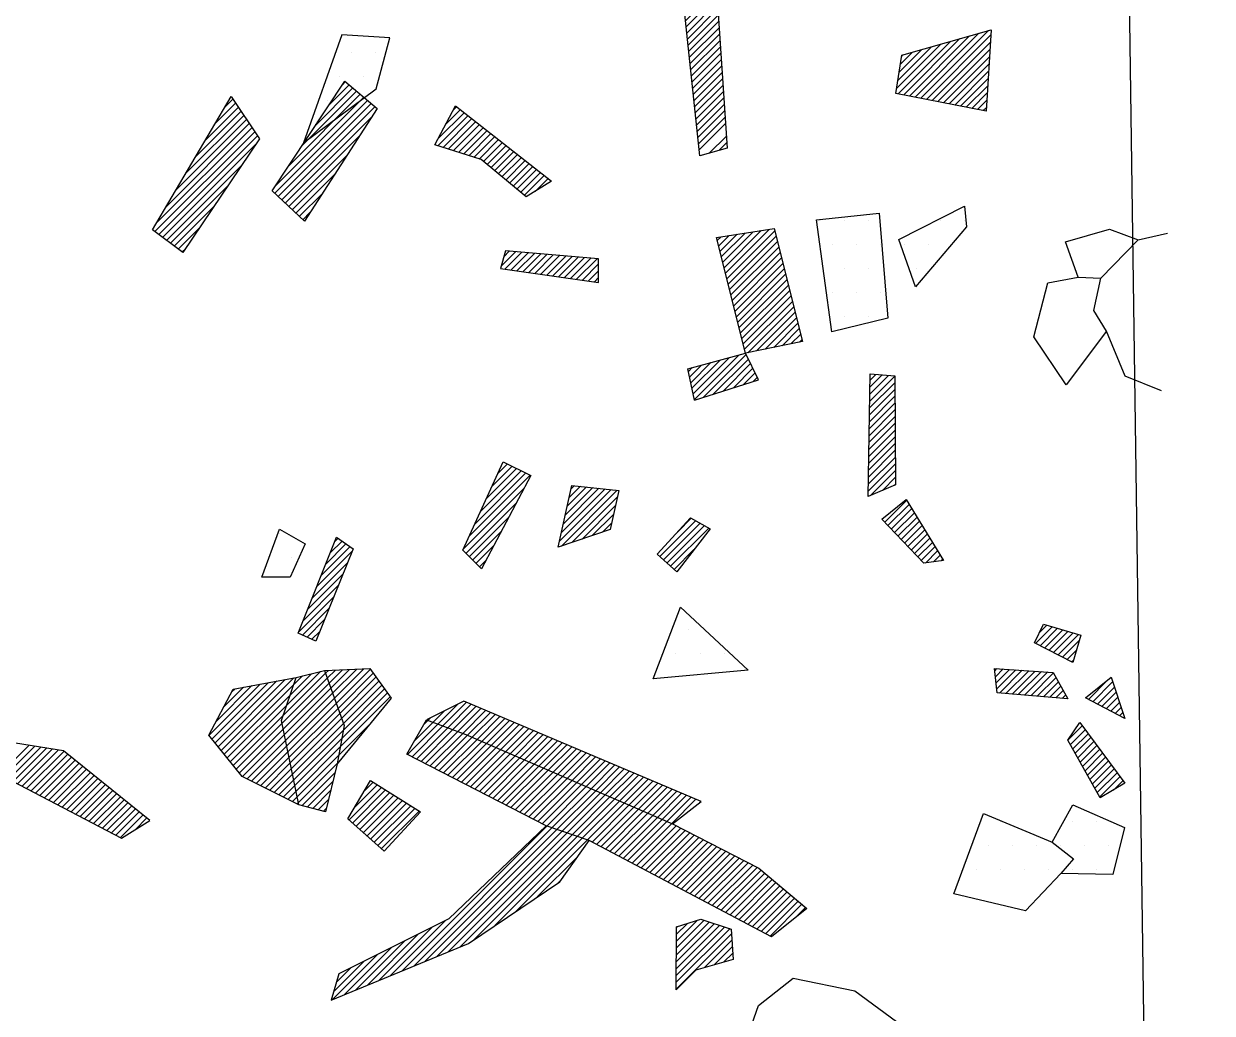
# Model space of a CAD drawing. Header units: metres. Extents: x -1.9 to -0.57, y -19.7 to -15.89.
# Drawn here: x -1.22 to -0.603, y -17.199 to -16.685 of the extents above; entities that cross this region are included whole.
import ezdxf

# ---------------------------------------------------------------- set-up
doc = ezdxf.new("R2010")
doc.units = ezdxf.units.M
doc.header["$LTSCALE"] = 25
doc.header["$MEASUREMENT"] = 0
doc.linetypes.add('STRICHPUNKTX2', pattern=[2, 1, -0.5, 0, -0.5])
doc.layers.get('0').update_dxf_attribs({"linetype": 'CONTINUOUS'})
for name, color, linetype in [('GRABUNGSGRENZE', 3, 'STRICHPUNKTX2'), ('KNOCHEN', 2, 'CONTINUOUS'), ('KNOCHENSCHRAFF', 2, 'CONTINUOUS'), ('STEINE', 4, 'CONTINUOUS'), ('STEINESCHRAFF', 4, 'CONTINUOUS')]:
    doc.layers.add(name, color=color, linetype=linetype)

# ---------------------------------------------------------------- blocks, each defined once
blk = doc.blocks.new('*X4')
at = {"color": 0}
for p, q in [((-102.359, -1717.745), (-94.838, -1710.224)), ((-101.757, -1717.496), (-94.575, -1710.314)), ((-101.155, -1717.247), (-94.311, -1710.404)), ((-100.552, -1716.999), (-94.048, -1710.494)), ((-99.95, -1716.75), (-93.785, -1710.584)), ((-99.348, -1716.501), (-93.521, -1710.674)), ((-98.609, -1716.116), (-93.258, -1710.764)), ((-97.519, -1715.379), (-92.994, -1710.855)), ((-96.428, -1714.642), (-92.731, -1710.945)), ((-95.338, -1713.905), (-93.215, -1711.782)), ((-94.247, -1713.168), (-94.106, -1713.027)), ((-102.962, -1717.993), (-100.096, -1715.128)), ((-88.109, -1717.636), (-85.851, -1715.379)), ((-88.108, -1716.928), (-86.385, -1715.206)), ((-88.108, -1717.282), (-86.118, -1715.292)), ((-88.107, -1716.22), (-87.002, -1715.115)), ((-88.107, -1716.574), (-86.652, -1715.119)), ((-88.107, -1715.866), (-87.521, -1715.281)), ((-104.166, -1718.491), (-101.507, -1715.832)), ((-103.564, -1718.242), (-100.802, -1715.48)), ((-88.11, -1718.698), (-85.236, -1715.824)), ((-88.109, -1717.99), (-85.584, -1715.465)), ((-88.109, -1718.344), (-85.317, -1715.551)), ((-88.106, -1715.512), (-88.04, -1715.446)), ((-105.371, -1718.988), (-102.917, -1716.535)), ((-104.768, -1718.74), (-102.212, -1716.183)), ((-86.64, -1717.582), (-85.215, -1716.156)), ((-86.144, -1717.439), (-85.194, -1716.489)), ((-105.973, -1719.237), (-103.622, -1716.886)), ((-85.647, -1717.296), (-85.172, -1716.821)), ((-105.924, -1718.835), (-104.327, -1717.238)), ((-105.774, -1718.331), (-105.032, -1717.589))]:
    blk.add_line(p, q, dxfattribs=at)
blk = doc.blocks.new('*X5')
at = {"color": 0}
for p, q in [((-123.322, -1707.595), (-121.752, -1706.025)), ((-123.045, -1707.672), (-121.447, -1706.073)), ((-122.808, -1707.788), (-121.141, -1706.121)), ((-122.576, -1707.91), (-120.835, -1706.169)), ((-122.344, -1708.031), (-120.53, -1706.217)), ((-122.112, -1708.152), (-120.224, -1706.265)), ((-121.879, -1708.274), (-119.932, -1706.326)), ((-121.647, -1708.395), (-119.737, -1706.484)), ((-121.415, -1708.516), (-119.541, -1706.642)), ((-121.183, -1708.637), (-119.346, -1706.8)), ((-120.951, -1708.759), (-119.15, -1706.958)), ((-120.718, -1708.88), (-118.955, -1707.116)), ((-120.486, -1709.001), (-118.759, -1707.275)), ((-120.254, -1709.123), (-118.564, -1707.433)), ((-120.022, -1709.244), (-118.368, -1707.591)), ((-119.789, -1709.365), (-118.173, -1707.749)), ((-119.557, -1709.487), (-117.977, -1707.907)), ((-119.325, -1709.608), (-117.782, -1708.065)), ((-119.093, -1709.729), (-117.586, -1708.223)), ((-118.86, -1709.851), (-117.391, -1708.381)), ((-118.628, -1709.972), (-117.195, -1708.539)), ((-118.396, -1710.093), (-117, -1708.697)), ((-118.164, -1710.215), (-116.804, -1708.855)), ((-117.932, -1710.336), (-116.609, -1709.013)), ((-117.699, -1710.457), (-116.413, -1709.171)), ((-117.467, -1710.579), (-116.218, -1709.33)), ((-117.235, -1710.7), (-116.022, -1709.488)), ((-117.003, -1710.821), (-115.827, -1709.646)), ((-116.223, -1710.395), (-115.632, -1709.804))]:
    blk.add_line(p, q, dxfattribs=at)
blk = doc.blocks.new('*X11')
at = {"color": 0}
for p, q in [((-106.333, -1696.616), (-105.277, -1695.56)), ((-106.098, -1696.028), (-105.484, -1695.414)), ((-105.863, -1695.439), (-105.691, -1695.267)), ((-106.803, -1697.793), (-104.956, -1695.946)), ((-106.568, -1697.205), (-105.07, -1695.707)), ((-107.038, -1698.382), (-105.197, -1696.541)), ((-107.273, -1698.97), (-105.438, -1697.136)), ((-107.508, -1699.559), (-105.68, -1697.73)), ((-107.743, -1700.148), (-105.921, -1698.325)), ((-107.544, -1700.302), (-106.162, -1698.92)), ((-107.3, -1700.411), (-106.403, -1699.515)), ((-107.055, -1700.52), (-106.644, -1700.109)), ((-108.553, -1704.493), (-106.342, -1702.282)), ((-108.369, -1703.955), (-106.608, -1702.194)), ((-108.185, -1703.418), (-107.073, -1702.306)), ((-106.342, -1702.282), (-106.194, -1702.134)), ((-106.249, -1702.542), (-105.825, -1702.118)), ((-106.156, -1702.803), (-105.456, -1702.103)), ((-106.063, -1703.064), (-105.086, -1702.087)), ((-105.971, -1703.325), (-104.717, -1702.071)), ((-105.878, -1703.586), (-104.348, -1702.056)), ((-105.785, -1703.846), (-104.019, -1702.08)), ((-105.692, -1704.107), (-103.87, -1702.285)), ((-112.4, -1705.512), (-109.733, -1702.845)), ((-112.242, -1705.708), (-109.299, -1702.764)), ((-112.085, -1705.903), (-108.864, -1702.683)), ((-112.031, -1704.789), (-110.168, -1702.926)), ((-111.927, -1706.099), (-108.43, -1702.602)), ((-111.769, -1706.294), (-107.995, -1702.521)), ((-111.627, -1704.031), (-110.602, -1703.007)), ((-111.611, -1706.49), (-108.001, -1702.88)), ((-108.604, -1704.898), (-106.249, -1702.542)), ((-108.543, -1705.19), (-106.156, -1702.803)), ((-108.001, -1702.88), (-107.539, -1702.418)), ((-105.599, -1704.368), (-103.72, -1702.489)), ((-105.507, -1704.629), (-103.571, -1702.693)), ((-105.414, -1704.889), (-103.422, -1702.897)), ((-111.453, -1706.686), (-108.185, -1703.418)), ((-111.223, -1703.274), (-111.037, -1703.088)), ((-108.482, -1705.483), (-106.063, -1703.064)), ((-108.422, -1705.776), (-105.971, -1703.325)), ((-108.361, -1706.068), (-105.878, -1703.586)), ((-105.576, -1706.113), (-102.973, -1703.51)), ((-105.498, -1705.681), (-103.123, -1703.305)), ((-105.42, -1705.25), (-103.272, -1703.101)), ((-111.295, -1706.881), (-108.369, -1703.955)), ((-108.3, -1706.361), (-105.785, -1703.846)), ((-108.239, -1706.654), (-105.692, -1704.107)), ((-100.753, -1704.825), (-100.16, -1704.232)), ((-100.496, -1704.922), (-99.455, -1703.881)), ((-100.239, -1705.018), (-99.012, -1703.791)), ((-99.982, -1705.115), (-98.764, -1703.896)), ((-99.726, -1705.212), (-98.515, -1704.001)), ((-99.469, -1705.308), (-98.267, -1704.106)), ((-99.212, -1705.405), (-98.018, -1704.211)), ((-111.137, -1707.077), (-108.553, -1704.493)), ((-108.178, -1706.946), (-105.599, -1704.368)), ((-108.117, -1707.239), (-105.507, -1704.629)), ((-101.72, -1705.792), (-100.753, -1704.825)), ((-101.246, -1704.964), (-101.01, -1704.728)), ((-101.01, -1704.728), (-100.866, -1704.584)), ((-98.959, -1705.505), (-97.77, -1704.316)), ((-98.712, -1705.612), (-97.521, -1704.421)), ((-98.465, -1705.719), (-97.273, -1704.526)), ((-98.218, -1705.826), (-97.024, -1704.631)), ((-97.972, -1705.932), (-96.776, -1704.737)), ((-97.725, -1706.039), (-96.527, -1704.842)), ((-110.979, -1707.272), (-108.604, -1704.898)), ((-110.821, -1707.468), (-108.543, -1705.19)), ((-110.655, -1707.655), (-108.482, -1705.483)), ((-108.056, -1707.532), (-105.414, -1704.889)), ((-107.995, -1707.824), (-105.42, -1705.25)), ((-105.654, -1706.544), (-104.054, -1704.944)), ((-102.075, -1706.5), (-100.496, -1704.922)), ((-101.842, -1706.621), (-100.239, -1705.018)), ((-101.608, -1706.741), (-99.982, -1705.115)), ((-101.375, -1706.861), (-99.726, -1705.212)), ((-101.142, -1706.981), (-99.469, -1705.308)), ((-100.909, -1707.102), (-99.212, -1705.405)), ((-97.478, -1706.146), (-96.279, -1704.947)), ((-97.231, -1706.253), (-96.03, -1705.052)), ((-96.984, -1706.36), (-95.782, -1705.157)), ((-96.738, -1706.466), (-95.533, -1705.262)), ((-96.491, -1706.573), (-95.285, -1705.367)), ((-96.244, -1706.68), (-95.036, -1705.472)), ((-110.419, -1707.773), (-108.422, -1705.776)), ((-110.184, -1707.891), (-108.361, -1706.068)), ((-107.934, -1708.117), (-105.498, -1705.681)), ((-107.873, -1708.41), (-105.576, -1706.113)), ((-100.675, -1707.222), (-98.959, -1705.505)), ((-100.442, -1707.342), (-98.712, -1705.612)), ((-100.209, -1707.462), (-98.465, -1705.719)), ((-99.975, -1707.583), (-98.218, -1705.826)), ((-99.742, -1707.703), (-97.972, -1705.932)), ((-99.509, -1707.823), (-97.725, -1706.039)), ((-95.997, -1706.787), (-94.788, -1705.577)), ((-95.751, -1706.893), (-94.539, -1705.682)), ((-95.504, -1707), (-94.291, -1705.787)), ((-95.257, -1707.107), (-94.042, -1705.892)), ((-95.01, -1707.214), (-93.794, -1705.997)), ((-94.763, -1707.32), (-93.545, -1706.102)), ((-109.948, -1708.01), (-108.3, -1706.361)), ((-109.713, -1708.128), (-108.239, -1706.654)), ((-107.812, -1708.702), (-105.654, -1706.544)), ((-99.276, -1707.943), (-97.478, -1706.146)), ((-99.042, -1708.064), (-97.231, -1706.253)), ((-98.809, -1708.184), (-96.984, -1706.36)), ((-98.576, -1708.304), (-96.738, -1706.466)), ((-98.342, -1708.424), (-96.491, -1706.573)), ((-98.109, -1708.545), (-96.244, -1706.68)), ((-94.517, -1707.427), (-93.297, -1706.207)), ((-94.27, -1707.534), (-93.048, -1706.312)), ((-94.023, -1707.641), (-92.8, -1706.418)), ((-93.776, -1707.747), (-92.551, -1706.523)), ((-93.529, -1707.854), (-92.303, -1706.628)), ((-93.283, -1707.961), (-92.054, -1706.733)), ((-109.477, -1708.246), (-108.178, -1706.946)), ((-109.242, -1708.364), (-108.117, -1707.239)), ((-107.752, -1708.995), (-105.732, -1706.976)), ((-105.732, -1706.976), (-105.695, -1706.939)), ((-97.876, -1708.665), (-95.997, -1706.787)), ((-97.642, -1708.785), (-95.751, -1706.893)), ((-97.409, -1708.906), (-95.504, -1707)), ((-97.176, -1709.026), (-95.257, -1707.107)), ((-96.943, -1709.146), (-95.01, -1707.214)), ((-96.709, -1709.266), (-94.763, -1707.32)), ((-93.036, -1708.068), (-91.806, -1706.838)), ((-92.789, -1708.175), (-91.557, -1706.943)), ((-92.542, -1708.281), (-91.309, -1707.048)), ((-92.295, -1708.388), (-91.06, -1707.153)), ((-92.049, -1708.495), (-90.812, -1707.258)), ((-109.006, -1708.482), (-108.056, -1707.532)), ((-108.771, -1708.6), (-107.995, -1707.824)), ((-107.568, -1709.165), (-105.847, -1707.444)), ((-107.288, -1709.238), (-105.962, -1707.913)), ((-104.319, -1708.391), (-103.867, -1707.939)), ((-96.476, -1709.387), (-94.517, -1707.427)), ((-96.243, -1709.507), (-94.27, -1707.534)), ((-96.009, -1709.627), (-94.023, -1707.641)), ((-95.776, -1709.747), (-93.776, -1707.747)), ((-95.543, -1709.868), (-93.529, -1707.854)), ((-95.31, -1709.988), (-93.283, -1707.961)), ((-91.802, -1708.602), (-90.563, -1707.363)), ((-91.555, -1708.708), (-90.315, -1707.468)), ((-91.308, -1708.815), (-90.066, -1707.573)), ((-91.062, -1708.922), (-89.818, -1707.678)), ((-90.815, -1709.029), (-89.57, -1707.783)), ((-90.568, -1709.135), (-89.321, -1707.888)), ((-108.535, -1708.718), (-107.934, -1708.117)), ((-108.3, -1708.836), (-107.873, -1708.41)), ((-107.007, -1709.311), (-106.078, -1708.382)), ((-105.116, -1709.895), (-103.433, -1708.212)), ((-104.929, -1710.062), (-103.216, -1708.349)), ((-104.831, -1709.256), (-103.65, -1708.075)), ((-104.743, -1710.229), (-102.999, -1708.485)), ((-95.076, -1710.108), (-93.036, -1708.068)), ((-94.838, -1710.224), (-92.789, -1708.175)), ((-94.575, -1710.314), (-92.542, -1708.281)), ((-94.311, -1710.404), (-92.295, -1708.388)), ((-94.048, -1710.494), (-92.049, -1708.495)), ((-90.321, -1709.242), (-89.073, -1707.994)), ((-90.074, -1709.349), (-88.824, -1708.099)), ((-89.828, -1709.456), (-88.576, -1708.204)), ((-89.581, -1709.562), (-88.327, -1708.309)), ((-89.334, -1709.669), (-88.079, -1708.414)), ((-89.087, -1709.776), (-87.83, -1708.519)), ((-108.064, -1708.954), (-107.812, -1708.702)), ((-107.829, -1709.072), (-107.752, -1708.995)), ((-106.727, -1709.384), (-106.193, -1708.851)), ((-104.556, -1710.396), (-102.782, -1708.622)), ((-104.369, -1710.562), (-102.565, -1708.758)), ((-104.183, -1710.729), (-102.348, -1708.895)), ((-103.996, -1710.896), (-102.131, -1709.031)), ((-103.809, -1711.063), (-101.914, -1709.168)), ((-93.785, -1710.584), (-91.802, -1708.602)), ((-93.521, -1710.674), (-91.555, -1708.708)), ((-93.258, -1710.764), (-91.308, -1708.815)), ((-92.994, -1710.855), (-91.062, -1708.922)), ((-92.731, -1710.945), (-90.815, -1709.029)), ((-92.488, -1711.056), (-90.568, -1709.135)), ((-88.84, -1709.883), (-87.582, -1708.624)), ((-88.594, -1709.989), (-87.333, -1708.729)), ((-88.347, -1710.096), (-87.085, -1708.834)), ((-86.904, -1709.007), (-86.836, -1708.939)), ((-106.446, -1709.457), (-106.308, -1709.319)), ((-103.623, -1711.23), (-101.697, -1709.304)), ((-103.436, -1711.397), (-101.48, -1709.441)), ((-92.257, -1711.178), (-90.321, -1709.242)), ((-92.026, -1711.3), (-90.074, -1709.349)), ((-91.794, -1711.422), (-89.828, -1709.456)), ((-91.563, -1711.544), (-89.581, -1709.562)), ((-91.332, -1711.667), (-89.334, -1709.669)), ((-91.1, -1711.789), (-89.087, -1709.776)), ((-90.869, -1711.911), (-88.84, -1709.883)), ((-90.638, -1712.033), (-88.594, -1709.989)), ((-90.406, -1712.156), (-88.347, -1710.096)), ((-90.175, -1712.278), (-88.111, -1710.214)), ((-89.943, -1712.4), (-87.877, -1710.334)), ((-89.712, -1712.522), (-87.643, -1710.454)), ((-89.481, -1712.644), (-87.41, -1710.573)), ((-89.249, -1712.767), (-87.176, -1710.693)), ((-89.018, -1712.889), (-86.942, -1710.813)), ((-88.787, -1713.011), (-86.709, -1710.933)), ((-88.555, -1713.133), (-86.475, -1711.053)), ((-88.324, -1713.256), (-86.241, -1711.173)), ((-88.093, -1713.378), (-86.007, -1711.292)), ((-87.861, -1713.5), (-85.774, -1711.412)), ((-87.63, -1713.622), (-85.54, -1711.532)), ((-87.399, -1713.744), (-85.306, -1711.652)), ((-87.167, -1713.867), (-85.073, -1711.772)), ((-86.936, -1713.989), (-84.839, -1711.892)), ((-86.705, -1714.111), (-84.605, -1712.011)), ((-86.473, -1714.233), (-84.372, -1712.131)), ((-86.242, -1714.355), (-84.138, -1712.251)), ((-86.011, -1714.478), (-83.904, -1712.371)), ((-85.779, -1714.6), (-83.697, -1712.518)), ((-85.548, -1714.722), (-83.505, -1712.679)), ((-85.317, -1714.844), (-83.312, -1712.84)), ((-85.085, -1714.967), (-83.12, -1713.001)), ((-84.854, -1715.089), (-82.928, -1713.163)), ((-84.623, -1715.211), (-82.736, -1713.324)), ((-84.391, -1715.333), (-82.543, -1713.485)), ((-84.16, -1715.455), (-82.351, -1713.646)), ((-83.929, -1715.578), (-82.159, -1713.808)), ((-83.697, -1715.7), (-81.966, -1713.969)), ((-83.466, -1715.822), (-81.774, -1714.13)), ((-83.235, -1715.944), (-81.582, -1714.291)), ((-81.926, -1714.99), (-81.39, -1714.453))]:
    blk.add_line(p, q, dxfattribs=at)
blk = doc.blocks.new('*X12')
at = {"color": 0}
for p, q in [((-98.571, -1694.511), (-95.938, -1691.878)), ((-98.274, -1693.86), (-96.174, -1691.76)), ((-97.976, -1693.209), (-96.409, -1691.642)), ((-97.679, -1692.558), (-96.645, -1691.524)), ((-97.381, -1691.907), (-96.88, -1691.406)), ((-98.869, -1695.162), (-95.703, -1691.996)), ((-99.166, -1695.813), (-96.024, -1692.671)), ((-94.184, -1695.427), (-91.494, -1692.737)), ((-94.082, -1694.972), (-91.814, -1692.704)), ((-94.077, -1695.674), (-91.174, -1692.771)), ((-93.98, -1694.516), (-92.134, -1692.67)), ((-93.879, -1694.061), (-92.454, -1692.636)), ((-93.777, -1693.606), (-92.774, -1692.603)), ((-93.675, -1693.151), (-93.093, -1692.569)), ((-93.573, -1692.695), (-93.413, -1692.535)), ((-93.543, -1695.493), (-91.164, -1693.114)), ((-99.038, -1696.039), (-96.419, -1693.42)), ((-93.008, -1695.312), (-91.267, -1693.571)), ((-98.862, -1696.216), (-96.814, -1694.168)), ((-92.474, -1695.131), (-91.371, -1694.028)), ((-88.966, -1696.22), (-87.104, -1694.358)), ((-88.036, -1694.937), (-87.332, -1694.232)), ((-98.685, -1696.393), (-97.209, -1694.917)), ((-91.94, -1694.951), (-91.474, -1694.485)), ((-88.78, -1696.388), (-86.876, -1694.483)), ((-88.594, -1696.555), (-86.648, -1694.609)), ((-88.409, -1696.723), (-86.42, -1694.735)), ((-98.509, -1696.57), (-97.604, -1695.666)), ((-88.223, -1696.891), (-87.189, -1695.857)), ((-98.332, -1696.747), (-97.999, -1696.414)), ((-71.561, -1702.149), (-71.449, -1702.037)), ((-71.523, -1702.465), (-71.118, -1702.059)), ((-71.486, -1702.781), (-70.787, -1702.082)), ((-71.448, -1703.097), (-70.455, -1702.104)), ((-71.31, -1703.313), (-70.124, -1702.127)), ((-70.984, -1703.34), (-69.793, -1702.149)), ((-70.658, -1703.368), (-69.462, -1702.172)), ((-70.332, -1703.395), (-69.131, -1702.194)), ((-70.006, -1703.423), (-68.8, -1702.217)), ((-69.68, -1703.45), (-68.499, -1702.269)), ((-69.354, -1703.478), (-68.372, -1702.496)), ((-69.028, -1703.505), (-68.246, -1702.724)), ((-68.702, -1703.533), (-68.12, -1702.951)), ((-68.376, -1703.56), (-67.994, -1703.179)), ((-68.05, -1703.588), (-67.868, -1703.406)), ((-67.751, -1705.764), (-67.008, -1705.02)), ((-67.624, -1705.991), (-66.857, -1705.224)), ((-67.498, -1706.218), (-66.707, -1705.427)), ((-67.371, -1706.444), (-66.556, -1705.63)), ((-67.244, -1706.671), (-66.406, -1705.833)), ((-67.118, -1706.898), (-66.256, -1706.036)), ((-66.991, -1707.125), (-66.105, -1706.24)), ((-66.865, -1707.352), (-65.955, -1706.443)), ((-66.738, -1707.579), (-65.805, -1706.646)), ((-66.611, -1707.806), (-65.654, -1706.849)), ((-66.485, -1708.033), (-65.504, -1707.052)), ((-66.358, -1708.26), (-65.353, -1707.255)), ((-66.232, -1708.487), (-65.203, -1707.459)), ((-66.105, -1708.714), (-65.053, -1707.662)), ((-65.389, -1708.351), (-64.902, -1707.865))]:
    blk.add_line(p, q, dxfattribs=at)
blk = doc.blocks.new('*X13')
at = {"color": 0}
for p, q in [((-107.558, -1674.86), (-104.726, -1672.028)), ((-106.865, -1673.813), (-104.917, -1671.865)), ((-106.171, -1672.766), (-105.108, -1671.703)), ((-105.478, -1671.719), (-105.299, -1671.54)), ((-112.086, -1673.731), (-111.018, -1672.663)), ((-111.578, -1672.869), (-111.16, -1672.452)), ((-108.979, -1677.342), (-104.152, -1672.515)), ((-108.945, -1676.955), (-104.343, -1672.353)), ((-108.797, -1677.513), (-103.961, -1672.678)), ((-108.252, -1675.908), (-104.535, -1672.19)), ((-113.611, -1676.317), (-110.591, -1673.297)), ((-113.102, -1675.455), (-110.734, -1673.086)), ((-112.594, -1674.593), (-110.876, -1672.875)), ((-108.615, -1677.685), (-103.77, -1672.84)), ((-108.432, -1677.856), (-103.918, -1673.342)), ((-100.501, -1674.874), (-98.928, -1673.301)), ((-100.479, -1674.499), (-99.125, -1673.145)), ((-100.086, -1673.752), (-99.323, -1672.989)), ((-99.693, -1673.006), (-99.521, -1672.834)), ((-115.135, -1678.902), (-110.165, -1673.932)), ((-114.627, -1678.04), (-110.307, -1673.72)), ((-114.119, -1677.178), (-110.449, -1673.509)), ((-100.233, -1674.96), (-98.73, -1673.457)), ((-99.965, -1675.046), (-98.532, -1673.612)), ((-99.698, -1675.132), (-98.334, -1673.768)), ((-99.43, -1675.217), (-98.137, -1673.924)), ((-115.215, -1679.335), (-110.023, -1674.143)), ((-115.012, -1679.486), (-109.88, -1674.354)), ((-108.25, -1678.027), (-104.561, -1674.338)), ((-99.162, -1675.303), (-97.939, -1674.08)), ((-98.894, -1675.389), (-97.741, -1674.236)), ((-98.627, -1675.475), (-97.543, -1674.391)), ((-98.359, -1675.561), (-97.345, -1674.547)), ((-114.81, -1679.637), (-109.968, -1674.795)), ((-98.137, -1675.692), (-97.148, -1674.703)), ((-97.944, -1675.852), (-96.95, -1674.859)), ((-97.75, -1676.013), (-96.752, -1675.014)), ((-97.557, -1676.173), (-96.554, -1675.17)), ((-108.068, -1678.199), (-105.203, -1675.334)), ((-97.363, -1676.333), (-96.356, -1675.326)), ((-97.17, -1676.493), (-96.159, -1675.482)), ((-96.977, -1676.653), (-95.961, -1675.637)), ((-96.783, -1676.813), (-95.763, -1675.793)), ((-114.607, -1679.788), (-110.699, -1675.88)), ((-107.886, -1678.37), (-105.846, -1676.33)), ((-96.59, -1676.973), (-95.565, -1675.949)), ((-96.396, -1677.134), (-95.367, -1676.105)), ((-96.203, -1677.294), (-95.17, -1676.26)), ((-96.01, -1677.454), (-94.972, -1676.416)), ((-114.404, -1679.938), (-111.43, -1676.965)), ((-95.451, -1677.249), (-94.774, -1676.572)), ((-107.704, -1678.542), (-106.488, -1677.326)), ((-114.201, -1680.089), (-112.161, -1678.049)), ((-107.522, -1678.713), (-107.131, -1678.322)), ((-113.999, -1680.24), (-112.893, -1679.134)), ((-85.913, -1680.085), (-85.361, -1679.533)), ((-85.841, -1680.367), (-84.944, -1679.47)), ((-85.77, -1680.649), (-84.528, -1679.407)), ((-85.699, -1680.932), (-84.111, -1679.344)), ((-85.627, -1681.214), (-83.695, -1679.281)), ((-85.556, -1681.496), (-83.278, -1679.218)), ((-85.484, -1681.778), (-82.992, -1679.286)), ((-85.984, -1679.803), (-85.778, -1679.596)), ((-85.413, -1682.06), (-82.921, -1679.568)), ((-85.342, -1682.342), (-82.85, -1679.851)), ((-85.27, -1682.624), (-82.779, -1680.133)), ((-113.796, -1680.391), (-113.624, -1680.219)), ((-97.208, -1681.128), (-96.461, -1680.38)), ((-97.072, -1680.637), (-96.787, -1680.353)), ((-97.013, -1681.285), (-96.135, -1680.408)), ((-96.703, -1681.329), (-95.81, -1680.436)), ((-96.393, -1681.373), (-95.484, -1680.464)), ((-96.083, -1681.417), (-95.158, -1680.492)), ((-95.773, -1681.46), (-94.832, -1680.519)), ((-95.463, -1681.504), (-94.507, -1680.547)), ((-95.154, -1681.548), (-94.181, -1680.575)), ((-94.844, -1681.591), (-93.855, -1680.603)), ((-94.534, -1681.635), (-93.529, -1680.631)), ((-94.224, -1681.679), (-93.204, -1680.658)), ((-93.914, -1681.723), (-92.878, -1680.686)), ((-93.605, -1681.766), (-92.552, -1680.714)), ((-93.295, -1681.81), (-92.226, -1680.742)), ((-85.199, -1682.907), (-82.708, -1680.416)), ((-85.127, -1683.189), (-82.637, -1680.699)), ((-92.985, -1681.854), (-92.146, -1681.014)), ((-92.675, -1681.898), (-92.146, -1681.368)), ((-85.056, -1683.471), (-82.566, -1680.981)), ((-84.985, -1683.753), (-82.496, -1681.264)), ((-92.365, -1681.941), (-92.146, -1681.722)), ((-84.913, -1684.035), (-82.425, -1681.547)), ((-84.842, -1684.317), (-82.354, -1681.829)), ((-84.77, -1684.6), (-82.283, -1682.112)), ((-84.699, -1684.882), (-82.212, -1682.394)), ((-84.628, -1685.164), (-82.141, -1682.677)), ((-84.556, -1685.446), (-82.07, -1682.96)), ((-84.383, -1685.626), (-81.999, -1683.242)), ((-83.937, -1685.534), (-81.928, -1683.525)), ((-83.492, -1685.443), (-81.857, -1683.808)), ((-83.047, -1685.351), (-81.786, -1684.09)), ((-82.602, -1685.26), (-81.715, -1684.373)), ((-82.157, -1685.168), (-81.644, -1684.655)), ((-81.712, -1685.076), (-81.573, -1684.938)), ((-86.706, -1687.949), (-84.473, -1685.716)), ((-87.419, -1686.895), (-86.793, -1686.269)), ((-87.356, -1687.185), (-86.309, -1686.138)), ((-87.293, -1687.475), (-85.825, -1686.007)), ((-87.23, -1687.766), (-85.34, -1685.877)), ((-87.166, -1688.056), (-84.856, -1685.746)), ((-86.185, -1687.782), (-84.358, -1685.955)), ((-85.663, -1687.614), (-84.244, -1686.194)), ((-87.482, -1686.604), (-87.278, -1686.4)), ((-85.142, -1687.446), (-84.129, -1686.433)), ((-84.621, -1687.278), (-84.014, -1686.672)), ((-84.099, -1687.11), (-83.9, -1686.911)), ((-78.056, -1688.138), (-76.757, -1686.84)), ((-78.05, -1687.778), (-77.077, -1686.806)), ((-78.044, -1687.419), (-77.405, -1686.78)), ((-78.037, -1687.059), (-77.732, -1686.753)), ((-78.068, -1688.858), (-76.752, -1687.541)), ((-78.062, -1688.498), (-76.755, -1687.19)), ((-78.074, -1689.217), (-76.749, -1687.892)), ((-78.087, -1689.937), (-76.744, -1688.594)), ((-78.081, -1689.577), (-76.746, -1688.243)), ((-78.099, -1690.656), (-76.738, -1689.295)), ((-78.093, -1690.296), (-76.741, -1688.944)), ((-78.111, -1691.375), (-76.733, -1689.997)), ((-78.105, -1691.016), (-76.735, -1689.646)), ((-78.118, -1691.735), (-76.73, -1690.347)), ((-78.13, -1692.455), (-76.724, -1691.049)), ((-78.124, -1692.095), (-76.727, -1690.698)), ((-78.136, -1692.814), (-76.722, -1691.4)), ((-78.015, -1693.046), (-76.719, -1691.751)), ((-77.397, -1692.783), (-76.716, -1692.101)), ((-76.78, -1692.519), (-76.713, -1692.452)), ((-77.278, -1694.431), (-76.134, -1693.287)), ((-77.106, -1694.612), (-76, -1693.506)), ((-76.933, -1694.793), (-75.866, -1693.726)), ((-76.761, -1694.974), (-75.731, -1693.945)), ((-76.588, -1695.155), (-75.597, -1694.165)), ((-76.415, -1695.336), (-75.463, -1694.384)), ((-76.243, -1695.517), (-75.329, -1694.604)), ((-76.07, -1695.698), (-75.195, -1694.823)), ((-75.898, -1695.879), (-75.061, -1695.042)), ((-75.725, -1696.06), (-74.927, -1695.262)), ((-75.553, -1696.241), (-74.792, -1695.481)), ((-75.38, -1696.422), (-74.658, -1695.701)), ((-75.163, -1696.559), (-74.524, -1695.92)), ((-74.747, -1696.497), (-74.39, -1696.139)), ((-74.332, -1696.435), (-74.256, -1696.359)), ((-69.435, -1700.73), (-68.573, -1699.868)), ((-69.23, -1700.172), (-68.847, -1699.789)), ((-69.202, -1700.85), (-68.299, -1699.948)), ((-68.968, -1700.971), (-68.025, -1700.028)), ((-68.735, -1701.091), (-67.751, -1700.107)), ((-68.501, -1701.211), (-67.477, -1700.187)), ((-68.268, -1701.331), (-67.203, -1700.267)), ((-68.034, -1701.451), (-67.169, -1700.586)), ((-67.801, -1701.571), (-67.312, -1701.082)), ((-67.567, -1701.691), (-67.454, -1701.578)), ((-66.689, -1703.641), (-65.676, -1702.628)), ((-66.457, -1703.763), (-65.429, -1702.735)), ((-66.225, -1703.885), (-65.341, -1703.001)), ((-65.994, -1704.007), (-65.253, -1703.266)), ((-65.762, -1704.128), (-65.165, -1703.531)), ((-65.53, -1704.25), (-65.077, -1703.797)), ((-65.299, -1704.372), (-64.989, -1704.062)), ((-65.067, -1704.494), (-64.901, -1704.328)), ((-64.836, -1704.616), (-64.812, -1704.593))]:
    blk.add_line(p, q, dxfattribs=at)
blk = doc.blocks.new('*X16')
at = {"color": 0}
for p, q in [((-112.142, -1637.018), (-112.018, -1636.894)), ((-112.279, -1638.923), (-110.852, -1637.495)), ((-112.252, -1638.542), (-111.085, -1637.375)), ((-112.224, -1638.161), (-111.318, -1637.255)), ((-112.197, -1637.78), (-111.551, -1637.134)), ((-112.17, -1637.399), (-111.785, -1637.014)), ((-112.416, -1640.827), (-109.685, -1638.096)), ((-112.389, -1640.446), (-109.918, -1637.976)), ((-112.361, -1640.065), (-110.152, -1637.856)), ((-112.334, -1639.685), (-110.385, -1637.736)), ((-112.306, -1639.304), (-110.618, -1637.615)), ((-114.122, -1644.301), (-108.518, -1638.697)), ((-114.114, -1643.94), (-108.752, -1638.577)), ((-114.107, -1643.579), (-108.985, -1638.457)), ((-112.471, -1641.589), (-109.218, -1638.337)), ((-112.443, -1641.208), (-109.452, -1638.216)), ((-114.136, -1645.023), (-108.468, -1639.354)), ((-114.129, -1644.662), (-108.464, -1638.997)), ((-114.144, -1645.383), (-108.472, -1639.711)), ((-114.158, -1646.105), (-108.479, -1640.426)), ((-114.151, -1645.744), (-108.476, -1640.069)), ((-114.165, -1646.466), (-108.483, -1640.784)), ((-112.26, -1644.914), (-108.487, -1641.141)), ((-114.2, -1647.561), (-108.495, -1641.856)), ((-114.18, -1647.188), (-108.491, -1641.498)), ((-114.093, -1642.858), (-113.098, -1641.863)), ((-114.085, -1642.497), (-113.44, -1641.851)), ((-114.078, -1642.136), (-113.782, -1641.84)), ((-114.1, -1643.218), (-112.756, -1641.874)), ((-112.135, -1645.85), (-108.499, -1642.213)), ((-112.104, -1646.172), (-108.502, -1642.571)), ((-112.072, -1646.494), (-108.506, -1642.928)), ((-112.041, -1646.816), (-108.51, -1643.285)), ((-112.01, -1647.139), (-108.514, -1643.643)), ((-111.978, -1647.461), (-108.518, -1644)), ((-111.947, -1647.783), (-108.522, -1644.357)), ((-111.915, -1648.105), (-108.525, -1644.715)), ((-111.884, -1648.427), (-108.529, -1645.072)), ((-111.853, -1648.749), (-108.533, -1645.43)), ((-114.22, -1647.934), (-112.158, -1645.872)), ((-114.173, -1646.827), (-113.095, -1645.749)), ((-111.821, -1649.071), (-108.537, -1645.787)), ((-111.79, -1649.394), (-108.541, -1646.144)), ((-117.494, -1655.451), (-108.544, -1646.502)), ((-114.24, -1648.308), (-112.301, -1646.369)), ((-117.265, -1655.576), (-108.548, -1646.859)), ((-115.53, -1654.194), (-108.552, -1647.216)), ((-114.279, -1649.055), (-112.588, -1647.363)), ((-114.259, -1648.681), (-112.445, -1646.866)), ((-114.299, -1649.428), (-112.732, -1647.86)), ((-112.157, -1651.175), (-108.556, -1647.574)), ((-111.721, -1651.092), (-108.56, -1647.931)), ((-114.319, -1649.801), (-112.875, -1648.357)), ((-111.801, -1651.879), (-108.567, -1648.646)), ((-111.761, -1651.486), (-108.564, -1648.289)), ((-114.339, -1650.175), (-113.018, -1648.854)), ((-111.841, -1652.273), (-108.571, -1649.003)), ((-117.952, -1655.202), (-112.567, -1649.817)), ((-117.723, -1655.327), (-111.862, -1649.465)), ((-114.378, -1650.921), (-113.305, -1649.848)), ((-114.359, -1650.548), (-113.162, -1649.351)), ((-111.921, -1653.06), (-108.579, -1649.718)), ((-111.881, -1652.667), (-108.575, -1649.361)), ((-118.181, -1655.078), (-113.272, -1650.168)), ((-112.001, -1653.848), (-108.587, -1650.433)), ((-111.961, -1653.454), (-108.583, -1650.076)), ((-112.042, -1654.241), (-108.59, -1650.79)), ((-118.41, -1654.953), (-115.205, -1651.748)), ((-112.122, -1655.029), (-108.598, -1651.505)), ((-112.082, -1654.635), (-108.594, -1651.148)), ((-112.202, -1655.816), (-108.606, -1652.22)), ((-112.162, -1655.422), (-108.602, -1651.862)), ((-112.282, -1656.603), (-108.613, -1652.935)), ((-112.242, -1656.21), (-108.61, -1652.577)), ((-118.639, -1654.828), (-116.847, -1653.037)), ((-112.322, -1656.997), (-108.617, -1653.292)), ((-112.324, -1657.352), (-108.621, -1653.649)), ((-112.119, -1657.5), (-108.625, -1654.007)), ((-118.868, -1654.704), (-118.49, -1654.326)), ((-111.913, -1657.649), (-108.629, -1654.364)), ((-111.708, -1657.797), (-108.633, -1654.722)), ((-111.503, -1657.946), (-108.636, -1655.079)), ((-111.298, -1658.094), (-108.64, -1655.436)), ((-111.093, -1658.243), (-108.644, -1655.794)), ((-108.276, -1658.608), (-105.619, -1655.951)), ((-108.125, -1658.103), (-105.953, -1655.931)), ((-107.974, -1657.598), (-106.338, -1655.963)), ((-107.822, -1657.093), (-106.724, -1655.995)), ((-107.671, -1656.588), (-107.109, -1656.026)), ((-107.519, -1656.083), (-107.494, -1656.058)), ((-110.888, -1658.391), (-108.648, -1656.151)), ((-110.683, -1658.54), (-108.652, -1656.508)), ((-108.654, -1660.046), (-105.007, -1656.4)), ((-108.579, -1659.618), (-105.211, -1656.25)), ((-108.527, -1660.272), (-104.803, -1656.549)), ((-108.428, -1659.113), (-105.415, -1656.1)), ((-107.51, -1662.084), (-101.655, -1656.229)), ((-107.383, -1662.311), (-101.262, -1656.189)), ((-107.256, -1662.537), (-101.078, -1656.359)), ((-107.129, -1662.764), (-100.894, -1656.529)), ((-107.002, -1662.99), (-100.71, -1656.698)), ((-94.586, -1656.585), (-94.553, -1656.552)), ((-110.478, -1658.688), (-108.656, -1656.866)), ((-110.273, -1658.837), (-108.659, -1657.223)), ((-108.4, -1660.499), (-104.599, -1656.699)), ((-108.273, -1660.725), (-104.395, -1656.848)), ((-108.145, -1660.952), (-104.191, -1656.998)), ((-108.018, -1661.178), (-103.988, -1657.148)), ((-107.891, -1661.405), (-103.784, -1657.297)), ((-107.637, -1661.858), (-102.601, -1656.822)), ((-106.875, -1663.217), (-100.526, -1656.868)), ((-106.748, -1663.443), (-100.342, -1657.037)), ((-106.621, -1663.67), (-100.158, -1657.207)), ((-94.53, -1656.882), (-94.431, -1656.784)), ((-94.473, -1657.179), (-94.31, -1657.016)), ((-94.417, -1657.476), (-94.189, -1657.249)), ((-110.068, -1658.985), (-108.663, -1657.581)), ((-107.764, -1661.631), (-103.547, -1657.414)), ((-106.494, -1663.896), (-99.974, -1657.377)), ((-106.213, -1663.969), (-99.79, -1657.546)), ((-105.495, -1663.605), (-99.606, -1657.716)), ((-104.778, -1663.241), (-99.422, -1657.885)), ((-94.36, -1657.773), (-94.068, -1657.481)), ((-94.304, -1658.071), (-93.946, -1657.713)), ((-109.863, -1659.134), (-108.667, -1657.938)), ((-109.658, -1659.282), (-108.671, -1658.295)), ((-104.06, -1662.877), (-99.238, -1658.055)), ((-103.343, -1662.513), (-99.054, -1658.225)), ((-102.625, -1662.149), (-98.87, -1658.394)), ((-94.247, -1658.368), (-93.825, -1657.945)), ((-94.191, -1658.665), (-93.704, -1658.178)), ((-94.134, -1658.962), (-93.583, -1658.41)), ((-109.452, -1659.431), (-108.675, -1658.653)), ((-109.247, -1659.579), (-108.678, -1659.01)), ((-101.908, -1661.785), (-98.686, -1658.564)), ((-101.19, -1661.421), (-98.502, -1658.734)), ((-100.473, -1661.057), (-98.318, -1658.903)), ((-99.755, -1660.693), (-98.135, -1659.073)), ((-94.078, -1659.259), (-93.462, -1658.642)), ((-94.021, -1659.556), (-93.34, -1658.875)), ((-93.965, -1659.853), (-93.219, -1659.107)), ((-109.042, -1659.727), (-108.682, -1659.367)), ((-108.837, -1659.876), (-108.686, -1659.725)), ((-99.038, -1660.329), (-97.951, -1659.242)), ((-98.32, -1659.965), (-97.767, -1659.412)), ((-97.603, -1659.601), (-97.583, -1659.582)), ((-93.908, -1660.15), (-93.098, -1659.339)), ((-93.852, -1660.447), (-92.977, -1659.572)), ((-93.795, -1660.744), (-92.855, -1659.804)), ((-93.739, -1661.041), (-92.734, -1660.036)), ((-93.682, -1661.338), (-92.613, -1660.269)), ((-93.626, -1661.635), (-92.492, -1660.501)), ((-93.569, -1661.932), (-92.37, -1660.733)), ((-93.513, -1662.229), (-92.249, -1660.966)), ((-93.456, -1662.526), (-92.128, -1661.198)), ((-93.4, -1662.823), (-92.007, -1661.43)), ((-93.343, -1663.12), (-91.885, -1661.662)), ((-93.287, -1663.418), (-91.764, -1661.895)), ((-93.23, -1663.715), (-91.643, -1662.127)), ((-93.174, -1664.012), (-91.522, -1662.359)), ((-93.117, -1664.309), (-91.4, -1662.592)), ((-93.061, -1664.606), (-91.279, -1662.824)), ((-92.912, -1664.81), (-91.158, -1663.056)), ((-92.725, -1664.977), (-91.037, -1663.289)), ((-92.539, -1665.145), (-90.915, -1663.521)), ((-92.353, -1665.312), (-90.794, -1663.753)), ((-92.167, -1665.479), (-90.673, -1663.986)), ((-91.981, -1665.647), (-90.552, -1664.218)), ((-91.794, -1665.814), (-90.431, -1664.45)), ((-91.608, -1665.981), (-90.309, -1664.683)), ((-91.422, -1666.149), (-90.188, -1664.915)), ((-91.236, -1666.316), (-90.067, -1665.147)), ((-91.05, -1666.483), (-89.946, -1665.379)), ((-90.863, -1666.651), (-89.824, -1665.612)), ((-90.677, -1666.818), (-89.703, -1665.844)), ((-90.491, -1666.985), (-89.582, -1666.076)), ((-90.305, -1667.153), (-89.548, -1666.396)), ((-87.839, -1666.455), (-87.775, -1666.391)), ((-87.805, -1666.775), (-87.472, -1666.441)), ((-87.771, -1667.094), (-87.169, -1666.492)), ((-87.737, -1667.414), (-86.867, -1666.543)), ((-87.703, -1667.733), (-86.564, -1666.594)), ((-87.669, -1668.053), (-86.261, -1666.645)), ((-87.635, -1668.373), (-86.009, -1666.746)), ((-87.601, -1668.692), (-85.987, -1667.077)), ((-90.118, -1667.32), (-90.022, -1667.224)), ((-87.568, -1669.012), (-85.965, -1667.409)), ((-87.534, -1669.331), (-85.943, -1667.74)), ((-87.5, -1669.651), (-85.921, -1668.072)), ((-87.466, -1669.971), (-85.899, -1668.403)), ((-87.432, -1670.29), (-85.877, -1668.735)), ((-87.398, -1670.61), (-85.855, -1669.067)), ((-87.364, -1670.929), (-85.832, -1669.398)), ((-87.33, -1671.249), (-85.81, -1669.73)), ((-87.296, -1671.569), (-85.788, -1670.061)), ((-87.262, -1671.888), (-85.766, -1670.393)), ((-87.228, -1672.208), (-85.744, -1670.724)), ((-87.194, -1672.528), (-85.722, -1671.056)), ((-87.16, -1672.847), (-85.7, -1671.387)), ((-87.126, -1673.167), (-85.678, -1671.719)), ((-87.092, -1673.486), (-85.656, -1672.051)), ((-87.058, -1673.806), (-85.634, -1672.382)), ((-87.024, -1674.126), (-85.612, -1672.714)), ((-86.99, -1674.445), (-85.59, -1673.045)), ((-86.956, -1674.765), (-85.568, -1673.377)), ((-86.923, -1675.084), (-85.546, -1673.708)), ((-86.392, -1675.261), (-85.502, -1674.371)), ((-85.898, -1675.12), (-85.48, -1674.703))]:
    blk.add_line(p, q, dxfattribs=at)
blk = doc.blocks.new('*X17')
at = {"color": 0}
for p, q in [((-67.545, -1640.15), (-65.41, -1638.015)), ((-67.401, -1640.36), (-65.262, -1638.221)), ((-67.257, -1640.569), (-65.114, -1638.427)), ((-67.113, -1640.779), (-64.966, -1638.632)), ((-66.969, -1640.989), (-64.818, -1638.838)), ((-66.825, -1641.198), (-64.671, -1639.044)), ((-66.681, -1641.408), (-64.523, -1639.25)), ((-66.537, -1641.617), (-64.375, -1639.455)), ((-66.393, -1641.827), (-64.227, -1639.661)), ((-66.249, -1642.037), (-64.079, -1639.867)), ((-66.105, -1642.246), (-63.932, -1640.073)), ((-65.961, -1642.456), (-63.784, -1640.278)), ((-65.817, -1642.665), (-63.636, -1640.484)), ((-65.673, -1642.875), (-63.488, -1640.69)), ((-65.529, -1643.084), (-63.34, -1640.896)), ((-64.879, -1642.788), (-63.193, -1641.101)), ((-63.475, -1641.737), (-63.045, -1641.307)), ((-75.571, -1662.672), (-73.255, -1660.357)), ((-74.898, -1661.645), (-73.426, -1660.174)), ((-76.301, -1664.463), (-72.743, -1660.905)), ((-76.058, -1663.866), (-72.914, -1660.722)), ((-75.815, -1663.269), (-73.085, -1660.539)), ((-76.674, -1665.543), (-72.402, -1661.271)), ((-76.544, -1665.06), (-72.573, -1661.088)), ((-76.405, -1665.627), (-72.231, -1661.454)), ((-76.136, -1665.712), (-72.101, -1661.677)), ((-75.866, -1665.796), (-72.158, -1662.088)), ((-75.597, -1665.88), (-72.215, -1662.499)), ((-75.328, -1665.964), (-72.273, -1662.91)), ((-75.058, -1666.049), (-72.33, -1663.321)), ((-74.789, -1666.133), (-72.388, -1663.732)), ((-74.52, -1666.217), (-72.445, -1664.143)), ((-74.251, -1666.301), (-72.503, -1664.554)), ((-73.981, -1666.386), (-72.56, -1664.965)), ((-73.712, -1666.47), (-72.618, -1665.376)), ((-73.443, -1666.554), (-72.675, -1665.787)), ((-73.173, -1666.638), (-72.732, -1666.198)), ((-72.904, -1666.723), (-72.79, -1666.609)), ((-75.699, -1672.346), (-72.377, -1669.024)), ((-75.404, -1672.404), (-71.883, -1668.884)), ((-76.648, -1671.881), (-74.354, -1669.586)), ((-76.585, -1672.172), (-73.859, -1669.446)), ((-76.29, -1672.23), (-73.365, -1669.305)), ((-75.995, -1672.288), (-72.871, -1669.165)), ((-75.108, -1672.463), (-71.758, -1669.113)), ((-74.813, -1672.521), (-71.781, -1669.489)), ((-76.583, -1671.463), (-74.848, -1669.727)), ((-76.519, -1671.044), (-75.342, -1669.868)), ((-76.454, -1670.626), (-75.836, -1670.008)), ((-76.389, -1670.208), (-76.33, -1670.149)), ((-74.518, -1672.579), (-71.805, -1669.866)), ((-74.222, -1672.637), (-71.828, -1670.243)), ((-73.927, -1672.695), (-71.851, -1670.619)), ((-73.631, -1672.753), (-71.874, -1670.996)), ((-73.336, -1672.811), (-71.897, -1671.373)), ((-73.04, -1672.87), (-71.92, -1671.749)), ((-72.745, -1672.928), (-71.943, -1672.126)), ((-72.45, -1672.986), (-71.966, -1672.503)), ((-72.154, -1673.044), (-71.989, -1672.879))]:
    blk.add_line(p, q, dxfattribs=at)
blk = doc.blocks.new('*X23')
at = {"color": 0}
for p, q in [((-105, -1670), (-105, -1670)), ((-103.75, -1670), (-103.75, -1670)), ((-105.625, -1671.25), (-105.625, -1671.25)), ((-104.375, -1671.25), (-104.375, -1671.25)), ((-106.25, -1672.5), (-106.25, -1672.5)), ((-105, -1672.5), (-105, -1672.5)), ((-106.875, -1673.75), (-106.875, -1673.75)), ((-80.625, -1678.75), (-80.625, -1678.75)), ((-79.375, -1678.75), (-79.375, -1678.75)), ((-78.125, -1678.75), (-78.125, -1678.75)), ((-74.375, -1678.75), (-74.375, -1678.75)), ((-73.125, -1678.75), (-73.125, -1678.75)), ((-80, -1680), (-80, -1680)), ((-78.75, -1680), (-78.75, -1680)), ((-77.5, -1680), (-77.5, -1680)), ((-76.25, -1680), (-76.25, -1680)), ((-75, -1680), (-75, -1680)), ((-79.375, -1681.25), (-79.375, -1681.25)), ((-78.125, -1681.25), (-78.125, -1681.25)), ((-75.625, -1681.25), (-75.625, -1681.25)), ((-80, -1682.5), (-80, -1682.5)), ((-78.75, -1682.5), (-78.75, -1682.5)), ((-77.5, -1682.5), (-77.5, -1682.5)), ((-79.375, -1683.75), (-79.375, -1683.75)), ((-78.125, -1683.75), (-78.125, -1683.75)), ((-108.75, -1695), (-108.75, -1695)), ((-108.125, -1696.25), (-108.125, -1696.25)), ((-87.5, -1700), (-87.5, -1700)), ((-88.125, -1701.25), (-88.125, -1701.25)), ((-86.875, -1701.25), (-86.875, -1701.25)), ((-85.625, -1701.25), (-85.625, -1701.25)), ((-88.75, -1702.5), (-88.75, -1702.5)), ((-71.25, -1710), (-71.25, -1710)), ((-67.5, -1710), (-67.5, -1710)), ((-66.25, -1710), (-66.25, -1710)), ((-71.875, -1711.25), (-71.875, -1711.25)), ((-70.625, -1711.25), (-70.625, -1711.25)), ((-69.375, -1711.25), (-69.375, -1711.25)), ((-68.125, -1711.25), (-68.125, -1711.25)), ((-66.875, -1711.25), (-66.875, -1711.25)), ((-65.625, -1711.25), (-65.625, -1711.25)), ((-72.5, -1712.5), (-72.5, -1712.5)), ((-71.25, -1712.5), (-71.25, -1712.5)), ((-70, -1712.5), (-70, -1712.5)), ((-68.75, -1712.5), (-68.75, -1712.5)), ((-67.5, -1712.5), (-67.5, -1712.5)), ((-66.25, -1712.5), (-66.25, -1712.5)), ((-75.625, -1721.25), (-75.625, -1721.25)), ((-76.25, -1722.5), (-76.25, -1722.5)), ((-75, -1722.5), (-75, -1722.5)), ((-73.75, -1722.5), (-73.75, -1722.5)), ((-75.625, -1723.75), (-75.625, -1723.75)), ((-74.375, -1723.75), (-74.375, -1723.75))]:
    blk.add_line(p, q, dxfattribs=at)

msp = doc.modelspace()

# ---------------------------------------------------------------- linework, layer by layer
at = {"layer": 'GRABUNGSGRENZE'}
msp.add_lwpolyline([(-0.60253, -19.70069), (-0.65639, -15.90705)], dxfattribs=at)
at = {"layer": 'KNOCHEN'}
for points in [[(-0.86889, -16.75402), (-0.87847, -16.66379), (-0.86012, -16.66686), (-0.85461, -16.74996), (-0.86889, -16.75402)], [(-0.7669, -16.72151), (-0.76382, -16.70164), (-0.71742, -16.68843), (-0.72001, -16.73074), (-0.7669, -16.72151)], [(-1.09116, -16.77212), (-1.05337, -16.71507), (-1.03657, -16.72937), (-1.07436, -16.78795), (-1.09116, -16.77212)], [(-1.15337, -16.79244), (-1.11252, -16.72316), (-1.09776, -16.7451), (-1.13758, -16.80419), (-1.15337, -16.79244)], [(-1.00651, -16.74826), (-0.99579, -16.72788), (-0.94588, -16.76719), (-0.95914, -16.77533), (-0.98256, -16.75593), (-1.00651, -16.74826)], [(-0.84504, -16.85651), (-0.86027, -16.79634), (-0.83019, -16.79179), (-0.81547, -16.85043), (-0.84504, -16.85651)], [(-0.97243, -16.81253), (-0.92147, -16.81972), (-0.92145, -16.80749), (-0.96987, -16.80335), (-0.97243, -16.81253)], [(-0.87158, -16.88095), (-0.87513, -16.86463), (-0.84504, -16.85651)], [(-0.87158, -16.88095), (-0.83843, -16.87028), (-0.84504, -16.85651)], [(-0.78141, -16.931), (-0.78032, -16.86729), (-0.76758, -16.86832), (-0.76713, -16.9249), (-0.78141, -16.931)], [(-0.99197, -16.9588), (-0.97102, -16.91295), (-0.95675, -16.9201), (-0.98229, -16.9685), (-0.99197, -16.9588)], [(-0.94252, -16.95733), (-0.93535, -16.92522), (-0.91088, -16.9278), (-0.91549, -16.94819), (-0.94252, -16.95733)], [(-0.77429, -16.94274), (-0.76153, -16.93256), (-0.7422, -16.96418), (-0.75239, -16.9657), (-0.77429, -16.94274)], [(-0.88085, -16.97014), (-0.89104, -16.96096), (-0.87369, -16.94212), (-0.8635, -16.94773), (-0.88085, -16.97014)], [(-1.06848, -17.00613), (-1.07765, -17.00204), (-1.05772, -16.9521), (-1.04906, -16.95823), (-1.06848, -17.00613)], [(-0.94252, -16.95733), (-0.94252, -16.95733)], [(-0.69484, -17.00705), (-0.69024, -16.99737), (-0.67087, -17.003), (-0.67497, -17.01727), (-0.69484, -17.00705)], [(-1.07725, -17.09124), (-1.08637, -17.0474), (-1.0787, -17.02498), (-1.06391, -17.02142), (-1.05375, -17.04998), (-1.05734, -17.06986), (-1.06349, -17.09483), (-1.07725, -17.09124)], [(-1.06391, -17.02142), (-1.04046, -17.02043), (-1.02927, -17.03574), (-1.05734, -17.06986)], [(-0.71424, -17.03303), (-0.71575, -17.02028), (-0.68517, -17.02236), (-0.67754, -17.03613), (-0.71424, -17.03303)], [(-1.07725, -17.09124), (-1.10679, -17.07643), (-1.1241, -17.055), (-1.11133, -17.03106), (-1.0787, -17.02498)], [(-0.66836, -17.03563), (-0.6551, -17.02494), (-0.64798, -17.04636), (-0.66836, -17.03563)], [(-0.88304, -17.10115), (-0.88304, -17.10115), (-0.86824, -17.08944), (-0.99155, -17.03731), (-1.01093, -17.04697)], [(-0.83162, -17.15983), (-0.92638, -17.10976), (-0.9488, -17.10209), (-1.02114, -17.0648), (-1.01093, -17.04697), (-0.99055, -17.05464), (-0.88304, -17.10115), (-0.83821, -17.12414), (-0.81325, -17.14506), (-0.83162, -17.15983)], [(-0.66077, -17.08763), (-0.67756, -17.05754), (-0.67143, -17.04837), (-0.64802, -17.08), (-0.66077, -17.08763)], [(-1.15474, -17.09931), (-1.19955, -17.06307), (-1.25511, -17.05434), (-1.25411, -17.07015), (-1.23015, -17.0768), (-1.16953, -17.10847), (-1.15474, -17.09931)], [(-1.05177, -17.09841), (-1.04002, -17.07854), (-1.01404, -17.09488), (-1.03292, -17.11525), (-1.05177, -17.09841)], [(-0.9488, -17.10209), (-0.99932, -17.15046)], [(-0.99932, -17.15046), (-1.05644, -17.17895), (-1.06054, -17.1927), (-0.98914, -17.16322), (-0.9417, -17.13116), (-0.92638, -17.10976)], [(-0.8811, -17.1873), (-0.88106, -17.15467), (-0.86831, -17.15061), (-0.85252, -17.15573), (-0.85151, -17.17153), (-0.87089, -17.17711), (-0.8811, -17.1873)]]:
    msp.add_lwpolyline(points, dxfattribs=at)
at = {"layer": 'STEINE'}
for points in [[(-1.03707, -16.71917), (-1.0299, -16.69267), (-1.05488, -16.69111), (-1.07482, -16.74716), (-1.03707, -16.71917)], [(-0.75682, -16.82194), (-0.76546, -16.79747), (-0.73128, -16.78017), (-0.73028, -16.79088), (-0.75682, -16.82194)], [(-0.77111, -16.83824), (-0.80017, -16.84534), (-0.80826, -16.78722), (-0.77564, -16.78369), (-0.77111, -16.83824)], [(-0.67219, -16.81694), (-0.6788, -16.79858), (-0.65585, -16.79198), (-0.64108, -16.79761)], [(-0.62893, -16.87612), (-0.64778, -16.86845), (-0.65744, -16.845), (-0.66406, -16.83428), (-0.66047, -16.81747), (-0.64108, -16.79761), (-0.62578, -16.79406)], [(-0.65744, -16.845), (-0.67837, -16.87301), (-0.69517, -16.84801), (-0.688, -16.81998), (-0.67219, -16.81694), (-0.66047, -16.81747)], [(-1.09648, -16.97296), (-1.08728, -16.94799), (-1.07403, -16.95565), (-1.0817, -16.97298), (-1.09648, -16.97296)], [(-0.89315, -17.02569), (-0.87884, -16.9885), (-0.8437, -17.02116), (-0.89315, -17.02569)], [(-0.68578, -17.11054), (-0.67505, -17.09119), (-0.64805, -17.10294), (-0.65419, -17.1274), (-0.68121, -17.12686)], [(-0.73678, -17.1375), (-0.72144, -17.09572), (-0.68578, -17.11054), (-0.67457, -17.11922), (-0.68121, -17.12686), (-0.69958, -17.14621), (-0.73678, -17.1375)], [(-0.76337, -17.20629), (-0.79195, -17.2399), (-0.8078, -17.27965), (-0.84448, -17.26329), (-0.85823, -17.25206), (-0.83829, -17.1955), (-0.82043, -17.18125), (-0.78832, -17.18791), (-0.76337, -17.20629)]]:
    msp.add_lwpolyline(points, dxfattribs=at)

# ---------------------------------------------------------------- block references
at = {"layer": 'KNOCHENSCHRAFF', "xscale": 0.01, "yscale": 0.01, "zscale": 0.01}
for name in ['*X16', '*X17', '*X13', '*X5', '*X12', '*X11', '*X4']:
    msp.add_blockref(name, (0, 0), dxfattribs=at)
at = {"layer": 'STEINESCHRAFF', "xscale": 0.01, "yscale": 0.01, "zscale": 0.01}
msp.add_blockref('*X23', (0, 0), dxfattribs=at)

doc.saveas('drawing.dxf')
